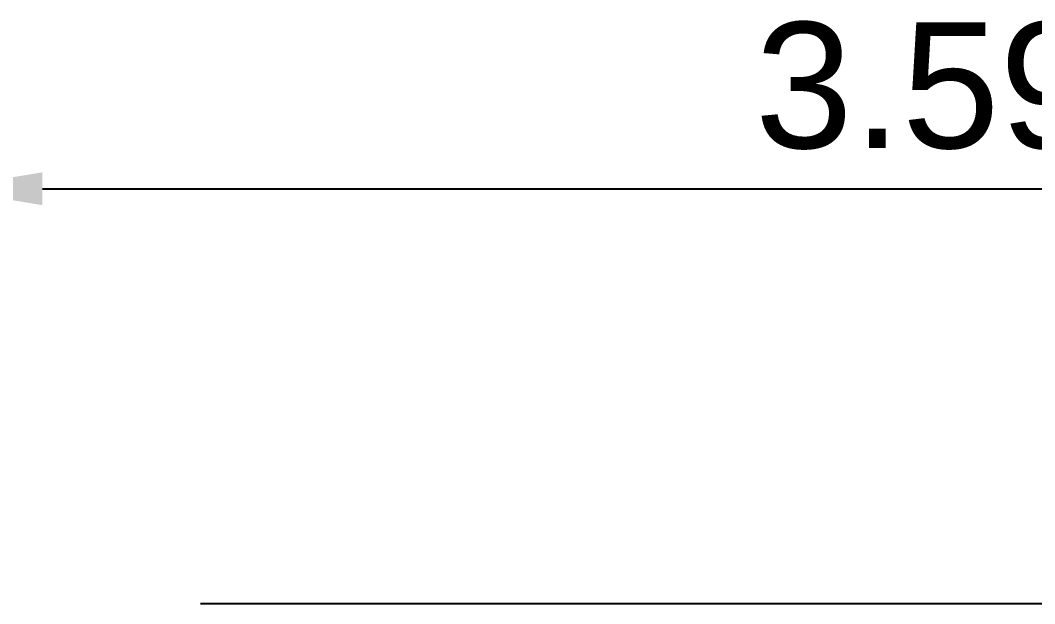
# Model space of a CAD drawing. Header units: metres. Extents: x 0 to 8715937, y -236336 to 216.
# Drawn here: x 118.071 to 119.922, y 67.73 to 68.796 of the extents above; entities that cross this region are included whole.
import ezdxf

# ---------------------------------------------------------------- set-up
doc = ezdxf.new("R2010")
doc.units = ezdxf.units.M
doc.header["$MEASUREMENT"] = 0
doc.header["$PDMODE"] = 3
doc.linetypes.add('ACAD_ISO10W100', pattern=[18, 12, -3, 0, -3])
for name, color, linetype in [('0-BLOCK-EQUIPAMIENTO', 7, 'Continuous'), ('0-BLOCK-ESTRUCTURA', 7, 'Continuous'), ('COTAS INTERIORES', 2, 'Continuous'), ('EJES', 251, 'ACAD_ISO10W100')]:
    doc.layers.add(name, color=color, linetype=linetype)
doc.styles.add('AR', font='arial.ttf')
doc.dimstyles.new('CotaLoc0', dxfattribs={"dimtxt": 0.23, "dimasz": 0.18, "dimexe": 0.12, "dimexo": 0.37, "dimgap": 0.07, "dimtad": 1, "dimzin": 0, "dimdsep": 46, "dimtxsty": 'AR', "dimcen": 0.9, "dimclrd": 251, "dimclre": 251, "dimadec": 0, "dimazin": 0, "dimtfac": 1, "dimtofl": 0, "dimtmove": 1, "dimatfit": 3, "dimfxl": 0.18, "dimtolj": 1, "dimtzin": 0, "dimarcsym": 1})

# ---------------------------------------------------------------- blocks, each defined once
blk = doc.blocks.new('DPM-ESTRUCTURA')
at = {"layer": 'EJES', "ltscale": 0.4}
blk.add_line((108.48, 67.7301), (16.48, 67.7301), dxfattribs=at)
blk = doc.blocks.new('*D197')
at = {"layer": 'COTAS INTERIORES', "color": 251, "lineweight": -2, "ltscale": 0.1, "transparency": 16777216}
for p, q in [((30.2115, 68.4879), (30.2115, 68.6079)), ((33.7974, 68.4879), (33.7974, 68.6079)), ((30.3915, 68.4879), (33.6174, 68.4879))]:
    blk.add_line(p, q, dxfattribs=at)
at = {"layer": 'COTAS INTERIORES', "color": 251, "ltscale": 0.1, "transparency": 16777216}
for points in [[(30.3915, 68.5179), (30.3915, 68.4579), (30.2115, 68.4879)], [(33.6174, 68.5179), (33.6174, 68.4579), (33.7974, 68.4879)]]:
    blk.add_solid(points, dxfattribs=at)
at = {"layer": 'Defpoints', "color": 0, "ltscale": 0.1, "transparency": 16777216}
for p in [(30.2115, 68.4796), (33.7974, 68.4879), (33.7974, 68.4879)]:
    blk.add_point(p, dxfattribs=at)
at = {"layer": 'COTAS INTERIORES', "color": 0, "ltscale": 0.1, "transparency": 16777216, "insert": (32.0044, 68.6754), "char_height": 0.23, "attachment_point": 5, "style": 'AR'}
blk.add_mtext('\\A1;3.59', dxfattribs=at)
blk = doc.blocks.new('DPM-EQUIPAMIENTO')
at = {"layer": 'COTAS INTERIORES', "ltscale": 0.1}
dim = blk.add_linear_dim(base=(33.7974, 68.4879), p1=(30.2115, 68.4796), p2=(33.7974, 68.4879), dimstyle='CotaLoc0', override={"dimfxlon": 1}, dxfattribs=at)
dim.commit()
dim.dimension.update_dxf_attribs({"geometry": '*D197', "text_midpoint": (32.0044, 68.6754)})

msp = doc.modelspace()

# ---------------------------------------------------------------- block references
at = {"layer": '0-BLOCK-EQUIPAMIENTO'}
msp.add_blockref('DPM-EQUIPAMIENTO', (87.72, 0), dxfattribs=at)
at = {"layer": '0-BLOCK-ESTRUCTURA', "ltscale": 0.1}
msp.add_blockref('DPM-ESTRUCTURA', (87.72, 0), dxfattribs=at)

doc.saveas('drawing.dxf')
